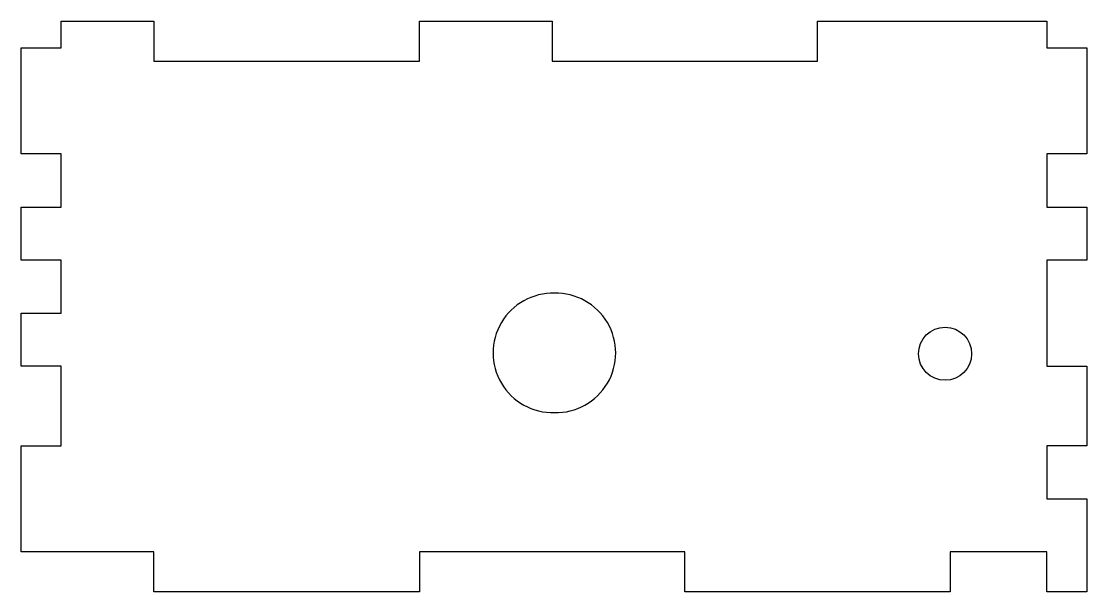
# Model space of a CAD drawing. Header units: millimetres. Extents: x 0 to 80.3, y 20 to 63.
import ezdxf

# ---------------------------------------------------------------- set-up
doc = ezdxf.new("R2010")
doc.units = ezdxf.units.MM
doc.layers.get('0').update_dxf_attribs({"linetype": 'CONTINUOUS'})

msp = doc.modelspace()

# ---------------------------------------------------------------- linework, layer by layer
msp.add_lwpolyline([(60, 60), (60, 63), (77.3, 63), (77.3, 61), (80.3, 61), (80.3, 53), (77.3, 53), (77.3, 49), (80.3, 49), (80.3, 45), (77.3, 45), (77.3, 37), (80.3, 37), (80.3, 31), (77.3, 31), (77.3, 27), (80.3, 27), (80.3, 20), (77.3, 20), (77.3, 23), (70, 23), (70, 20), (50, 20), (50, 23), (30, 23), (30, 20), (10, 20), (10, 23), (0, 23), (0, 31), (3, 31), (3, 37), (0, 37), (0, 41), (3, 41), (3, 45), (0, 45), (0, 49), (3, 49), (3, 53), (0, 53), (0, 61), (3, 61), (3, 63), (10, 63), (10, 60), (30, 60), (30, 63), (40, 63), (40, 60)], close=True)
msp.add_circle((69.624, 37.939), 2)
for centre, start, end in [((40.06, 38), 88.47501, 271.52499), ((40.3, 38), -91.52499, 91.52499)]:
    msp.add_arc(centre, 4.5, start, end)

doc.saveas('drawing.dxf')
